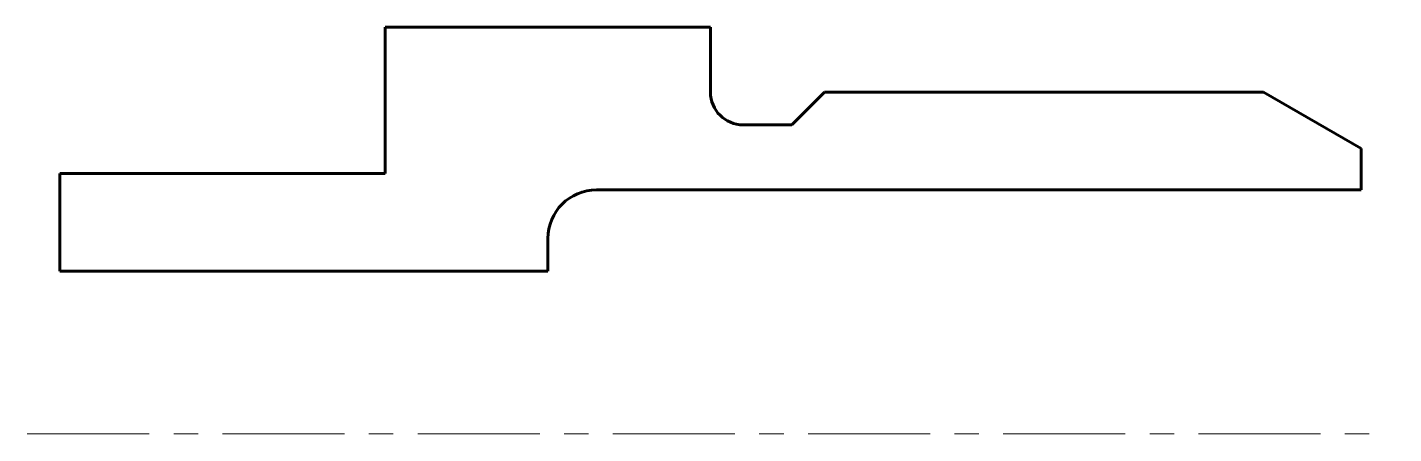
# Model space of a CAD drawing. Header units: millimetres. Extents: x 70.1 to 154.1, y 188.2 to 213.2.
import ezdxf

# ---------------------------------------------------------------- set-up
doc = ezdxf.new("R2010")
doc.units = ezdxf.units.MM
doc.linetypes.add('K5LT_AXLED', pattern=[12, 7.5, -1.5, 1.5, -1.5])
doc.linetypes.add('K5LT_BASIC', pattern=[0])

msp = doc.modelspace()

# ---------------------------------------------------------------- linework, layer by layer
at = {"color": 150, "linetype": 'K5LT_BASIC', "lineweight": 60, "true_color": 0x0080ff}
for p, q in [((92.107, 213.194), (92.107, 204.194)), ((92.107, 213.194), (112.107, 213.194)), ((112.107, 209.194), (112.107, 213.194)), ((117.107, 207.194), (119.107, 209.194)), ((119.107, 209.194), (146.107, 209.194)), ((152.107, 205.73), (146.107, 209.194)), ((114.107, 207.194), (117.107, 207.194)), ((152.107, 203.194), (152.107, 205.73)), ((72.107, 204.194), (72.107, 198.194)), ((72.107, 204.194), (92.107, 204.194)), ((152.107, 203.194), (105.107, 203.194)), ((102.107, 198.194), (102.107, 200.194)), ((102.107, 198.194), (72.107, 198.194))]:
    msp.add_line(p, q, dxfattribs=at)
at = {"color": 30, "linetype": 'K5LT_AXLED', "lineweight": 18, "true_color": 0xff8000}
msp.add_line((70.107, 188.194), (154.107, 188.194), dxfattribs=at)
at = {"color": 150, "linetype": 'K5LT_BASIC', "lineweight": 60, "true_color": 0x0080ff}
for centre, radius, start, end in [((114.107, 209.194), 2, 180, 270), ((105.107, 200.194), 3, 90, 180)]:
    msp.add_arc(centre, radius, start, end, dxfattribs=at)

doc.saveas('drawing.dxf')
